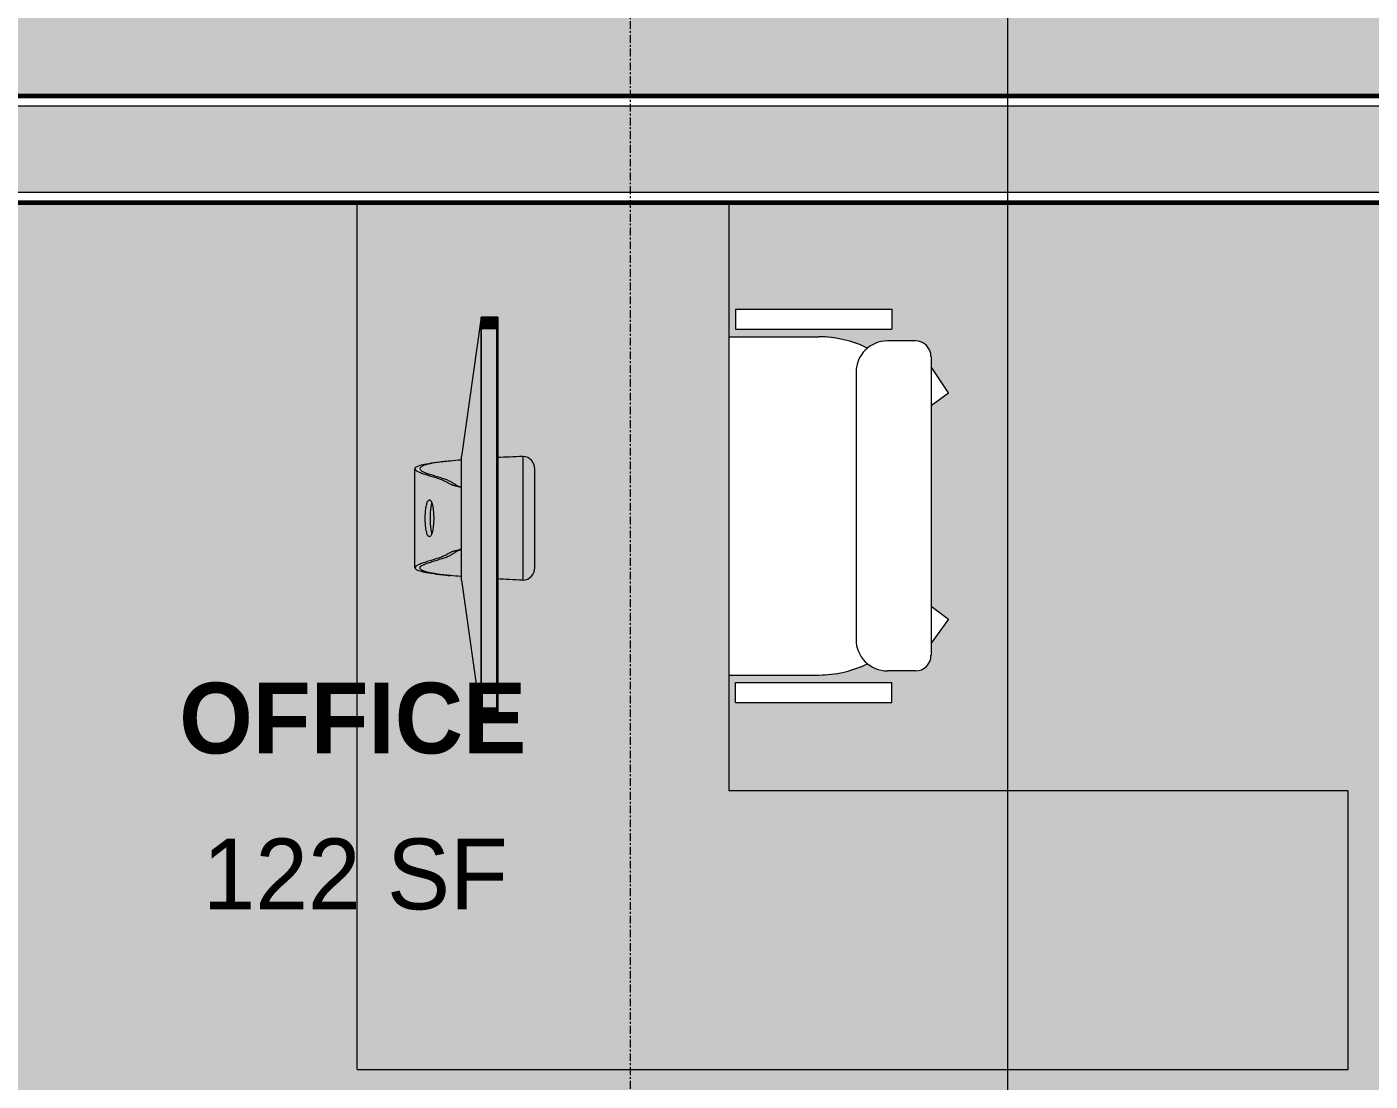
# Model space of a CAD drawing. Header units: inches. Extents: x -3304 to -1623, y 8184 to 9003.
# Drawn here: x -2140.1 to -2054.8, y 8682.1 to 8749.1 of the extents above; entities that cross this region are included whole.
import ezdxf

# ---------------------------------------------------------------- set-up
doc = ezdxf.new("R2010")
doc.units = ezdxf.units.IN
doc.header["$MEASUREMENT"] = 0
doc.linetypes.add('Grid Line 1_2_', pattern=[0.875, 0.5, -0.125, 0.125, -0.125])
for name, color, linetype, lineweight in [('A-ANNO-DIMS-1', 211, 'Continuous', 30), ('A-AREA-IDEN', 2, 'Continuous', 9), ('A-FLOR', 192, 'Continuous', 18), ('A-WALL', 113, 'Continuous', 18), ('A-WALL-PATT-1', 111, 'Continuous', 9), ('G-ANNO-SYMB', 111, 'Continuous', 9), ('I-FURN', 30, 'Continuous', 9), ('I-WALL-1', 2, 'Continuous', 60), ('S-GRID-1', 1, 'Grid Line 1_2_', 9)]:
    doc.layers.add(name, color=color, linetype=linetype, lineweight=lineweight)
doc.styles.add('Century Gothic_1', font='ufonts.com_century-gothic.ttf', dxfattribs={"height": 4.5})
doc.styles.add('Century Gothic_B', font='GOTHICB.TTF', dxfattribs={"height": 4.5})
doc.dimstyles.new('OD__1__Tol__', dxfattribs={"dimscale": 12, "dimtxt": 4.698757, "dimasz": 0.5, "dimexe": 0.375, "dimexo": 0.25, "dimgap": 0.0625, "dimtad": 1, "dimdec": 0, "dimzin": 3, "dimdsep": 46, "dimlunit": 4, "dimtxsty": 'Century Gothic_B', "dimblk1": 'OBLIQUE', "dimblk2": 'OBLIQUE', "dimsah": 1, "dimcen": 0.09, "dimdle": 0.375, "dimazin": 0, "dimtfac": 1, "dimtdec": 4, "dimtix": 1, "dimtmove": 0, "dimatfit": 3, "dimfxl": 1, "dimtvp": 1, "dimtfill": 1, "dimfrac": 2, "dimtolj": 1, "dimtzin": 0, "dimlwd": 30, "dimlwe": 30, "dimarcsym": 2})
pattern_1 = [(0, (6095.316, 6095.316), (15.36, 3.84), [0.634, -10.886, 0.634, -10.886, -61.44]), (0, (6095.316, 6095.316), (15.36, 3.84), [-23.04, 0.634, -22.406, 0.634, -10.886, -26.88]), (0, (6095.316, 6095.316), (15.36, 3.84), [-57.6, 0.634, -7.046, 0.634, -18.566]), (120, (6101.076, 6097.236), (-11.0055376, 11.3821502), [0.634, -10.886, 0.634, -10.886, -61.44]), (120, (6101.076, 6097.236), (-11.0055376, 11.3821502), [-23.04, 0.634, -22.406, 0.634, -10.886, -26.88]), (120, (6101.076, 6097.236), (-11.0055376, 11.3821502), [-57.6, 0.634, -7.046, 0.634, -18.566]), (240, (6102.996, 6104.916), (-4.3544624, -15.2221502), [0.634, -10.886, 0.634, -10.886, -61.44]), (240, (6102.996, 6104.916), (-4.3544624, -15.2221502), [-23.04, 0.634, -22.406, 0.634, -10.886, -26.88]), (240, (6102.996, 6104.916), (-4.3544624, -15.2221502), [-57.6, 0.634, -7.046, 0.634, -18.566])]

# ---------------------------------------------------------------- blocks, each defined once
blk = doc.blocks.new('L-shaped_office_desk_18130 - Desk office-2126147-FLOOR PLAN - 2ND FLOOR')
at = {"layer": 'I-FURN'}
h = blk.add_hatch(color=256, dxfattribs=at)
h.paths.add_polyline_path([(27.559, -11.811), (27.559, 51.181), (9.843, 51.181), (9.843, 11.811), (-27.559, 11.811), (-27.559, -11.811), (20.691, -11.811)], flags=0)
h.paths.add_polyline_path([(5.315, -3.681), (5.315, -3.937), (-3.543, -5.186), (-3.779, -5.186), (-3.885, -6.282), (-3.988, -7.015), (-4.102, -7.55), (-4.085, -7.55), (-4.139, -7.787), (-4.156, -7.774), (-4.165, -7.774), (-4.183, -7.76), (-4.203, -7.783), (-4.24, -7.783), (-4.278, -7.82), (-4.285, -7.865), (-4.381, -7.96), (-4.403, -7.978), (-4.419, -7.979), (-4.429, -7.995), (-4.44, -8.006), (-4.419, -8.046), (-4.418, -8.096), (-4.337, -8.153), (-6.642, -8.151), (-10.679, -8.117), (-10.606, -8.082), (-10.547, -7.837), (-10.567, -7.851), (-10.607, -7.887), (-10.635, -7.846), (-10.652, -7.903), (-10.631, -7.954), (-10.64, -7.982), (-10.67, -8.005), (-10.728, -7.779), (-10.734, -7.818), (-10.778, -7.763), (-10.854, -7.566), (-10.925, -7.29), (-10.99, -6.957), (-11.122, -5.885), (-11.186, -5.186), (-11.417, -5.186), (-20.276, -3.907), (-20.276, -2.874), (-11.336, -2.874), (-11.417, -1.272), (-11.368, -1.054), (-11.295, -0.9), (-11.169, -0.749), (-11.009, -0.633), (-10.826, -0.561), (-10.63, -0.536), (-4.331, -0.536), (-4.135, -0.561), (-3.952, -0.633), (-3.792, -0.749), (-3.666, -0.9), (-3.581, -1.078), (-3.543, -1.272), (-3.622, -2.874), (5.315, -2.874), (5.315, -3.66)], flags=0)
h.paths.add_polyline_path([(-4.281, -8.005), (-4.321, -8.005), (-4.287, -7.978), (-4.283, -7.996)], flags=0)
h.paths.add_polyline_path([(-4.214, -7.886), (-4.281, -8.072), (-4.306, -8.08), (-4.331, -8.057), (-4.263, -7.954), (-4.218, -7.89)], flags=0)
h.paths.add_polyline_path([(-4.331, -8.153), (-4.38, -8.121), (-4.354, -8.096), (-4.336, -8.14)], flags=0)
h.paths.add_polyline_path([(-4.281, -8.117), (-4.324, -8.14), (-4.297, -8.089)], flags=0)
h.paths.add_polyline_path([(-4.232, -8.08), (-4.268, -8.08), (-4.257, -8.048), (-4.234, -8.079)], flags=0)
h.paths.add_polyline_path([(-4.287, -7.905), (-4.302, -7.952), (-4.31, -7.919), (-4.293, -7.909)], flags=0)
h.paths.add_polyline_path([(-4.419, -7.904), (-4.454, -7.837), (-4.487, -7.846), (-4.422, -7.919), (-4.42, -7.909)], flags=0)
h.paths.add_polyline_path([(-10.4, -7.836), (-10.419, -7.838), (-10.401, -7.838)], flags=0)
h.paths.add_polyline_path([(-10.456, -7.836), (-10.474, -7.842), (-10.507, -7.93), (-10.535, -7.93), (-10.531, -7.984), (-10.507, -7.978), (-10.458, -7.906), (-10.456, -7.838)], flags=0)
h.paths.add_polyline_path([(-10.63, -8.06), (-10.674, -8.06), (-10.656, -8.027), (-10.642, -8.045)], flags=0)
h.paths.add_polyline_path([(-10.679, -7.954), (-10.706, -7.978), (-10.707, -7.903), (-10.69, -7.934)], flags=0)
h.paths.add_polyline_path([(-10.704, -7.981), (-10.736, -7.978), (-10.723, -7.954), (-10.707, -7.978)], flags=0)
h.paths.add_polyline_path([(-10.792, -7.885), (-10.83, -7.82), (-10.805, -7.846)], flags=0)
h.paths.add_polyline_path([(-10.827, -7.735), (-10.843, -7.733), (-10.827, -7.733)], flags=0)
for points in [[(-3.543, -1.272), (-3.593, -1.054), (-3.666, -0.9), (-3.792, -0.749), (-3.952, -0.633), (-4.135, -0.561), (-4.331, -0.536), (-10.63, -0.536), (-10.826, -0.561), (-11.009, -0.633), (-11.169, -0.749), (-11.295, -0.9), (-11.38, -1.078), (-11.417, -1.272), (-4.331, -1.272)], [(-19.488, -2.874), (-20.276, -2.874), (-20.276, -2.953), (-19.488, -2.953)], [(-19.488, -2.953), (-20.276, -2.953), (-20.276, -3.937), (-19.488, -3.937), (-19.488, -3.66)], [(4.528, -2.953), (4.528, -2.874), (-19.488, -2.874), (-19.488, -2.953), (4.493, -2.953)], [(4.528, -2.953), (-19.488, -2.953), (-19.488, -3.937), (4.528, -3.937), (4.528, -3.66)], [(5.315, -2.953), (5.315, -2.874), (4.528, -2.874), (4.528, -2.953), (5.288, -2.953)], [(5.315, -3.66), (5.315, -2.953), (4.528, -2.953), (4.528, -3.937), (5.315, -3.937), (5.315, -3.9)], [(-11.417, -5.186), (-19.488, -3.937), (-20.17, -3.952), (-11.706, -5.145)], [(4.528, -3.937), (-19.488, -3.937), (-11.417, -5.186), (-3.543, -5.186), (4.493, -3.942)], [(5.315, -3.937), (4.493, -3.942), (-2.45, -5.03), (5.288, -3.941)], [(-6.299, -7.228), (-6.402, -7.122), (-6.521, -7.074), (-6.576, -7.095), (-7.083, -7.171), (-7.363, -7.186), (-7.878, -7.171), (-8.228, -7.125), (-8.439, -7.074), (-8.607, -7.157), (-8.661, -7.228), (-8.559, -7.332), (-8.385, -7.401), (-7.878, -7.476), (-7.481, -7.492), (-7.017, -7.471), (-6.84, -7.451), (-6.473, -7.361), (-6.358, -7.305), (-6.321, -7.255)]]:
    blk.add_hatch(color=256, dxfattribs=at).paths.add_polyline_path(points, flags=0)
h = blk.add_hatch(color=256, dxfattribs=at)
h.paths.add_polyline_path([(-3.543, -1.272), (-11.417, -1.272), (-11.319, -2.874), (-3.624, -2.874), (-3.611, -2.607)], flags=0)
h.paths.add_polyline_path([(-5.026, -6.24), (-5.065, -6.055), (-5.004, -6.194), (-4.992, -6.288), (-5.02, -6.257), (-5.025, -6.242)], flags=0)
h.paths.add_polyline_path([(-4.823, -6.743), (-4.847, -6.705), (-4.824, -6.739)], flags=0)
h.paths.add_polyline_path([(-4.675, -7.214), (-4.69, -7.219), (-4.7, -7.224), (-4.62, -7.51), (-4.572, -7.699), (-4.528, -7.823), (-4.516, -7.809), (-4.492, -7.836), (-4.455, -7.82), (-4.504, -7.76), (-4.518, -7.759), (-4.543, -7.641), (-4.577, -7.537), (-4.662, -7.29), (-4.673, -7.224)], flags=0)
h.paths.add_polyline_path([(-3.779, -5.186), (-5.512, -5.186), (-5.333, -5.808), (-5.315, -5.86), (-5.281, -5.86), (-5.24, -5.844), (-5.218, -5.968), (-5.236, -5.973), (-5.211, -6.019), (-5.167, -6.082), (-5.124, -6.133), (-5.096, -6.151), (-5.065, -6.167), (-5, -6.335), (-5.02, -6.341), (-4.937, -6.602), (-4.847, -6.794), (-4.847, -6.904), (-4.799, -7.064), (-4.752, -7.235), (-4.755, -7.114), (-4.755, -7.049), (-4.807, -6.847), (-4.759, -6.951), (-4.57, -7.503), (-4.476, -7.699), (-4.405, -7.793), (-4.331, -7.838), (-4.231, -7.776), (-4.134, -7.613), (-4.035, -7.29), (-3.937, -6.723), (-3.789, -5.303)], flags=0)
h.paths.add_polyline_path([(-4.882, -6.68), (-4.951, -6.431), (-4.94, -6.449), (-4.885, -6.665)], flags=0)
h.paths.add_polyline_path([(-5.073, -6.151), (-5.107, -6.117), (-5.121, -6.062), (-5.088, -6.075), (-5.074, -6.145)], flags=0)
h.paths.add_polyline_path([(-5.103, -6.002), (-5.197, -5.843), (-5.217, -5.758), (-5.109, -5.973)], flags=0)
h.paths.add_polyline_path([(-5.314, -5.733), (-5.337, -5.733), (-5.315, -5.73)], flags=0)
h.paths.add_polyline_path([(-6.521, -7.074), (-6.576, -7.052), (-7.078, -6.975), (-7.481, -6.958), (-7.685, -6.958), (-8.179, -7.012), (-8.439, -7.074), (-8.333, -7.105), (-7.878, -7.171), (-7.686, -7.186), (-7.017, -7.165), (-6.731, -7.125), (-6.576, -7.095)], flags=0)
h.paths.add_polyline_path([(-10.055, -6.592), (-10.037, -6.583), (-10.056, -6.599)], flags=0)
h.paths.add_polyline_path([(-10.138, -6.743), (-10.023, -6.449), (-10.042, -6.539), (-10.138, -6.849), (-10.137, -6.742)], flags=0)
h.paths.add_polyline_path([(-9.934, -6.329), (-9.951, -6.329), (-9.961, -6.285), (-9.99, -6.288), (-9.843, -5.93), (-9.843, -6.015), (-9.849, -6.055), (-9.927, -6.309)], flags=0)
h.paths.add_polyline_path([(-9.449, -5.186), (-11.182, -5.186), (-11.076, -6.282), (-10.973, -7.015), (-10.875, -7.456), (-10.793, -7.67), (-10.728, -7.779), (-10.63, -7.838), (-10.524, -7.765), (-10.384, -7.487), (-10.192, -7.05), (-10.189, -7.064), (-10.202, -7.189), (-10.075, -6.825), (-10.026, -6.694), (-9.966, -6.461), (-9.975, -6.442), (-9.917, -6.344), (-9.891, -6.329), (-9.871, -6.271), (-9.808, -6.101), (-9.75, -6.022), (-9.744, -6.055), (-9.596, -5.716), (-9.521, -5.469), (-9.462, -5.238)], flags=0)
h.paths.add_polyline_path([(-9.647, -5.733), (-9.635, -5.75), (-9.648, -5.74)], flags=0)
h.paths.add_polyline_path([(-9.596, -5.628), (-9.637, -5.677), (-9.63, -5.642)], flags=0)
h.paths.add_polyline_path([(-9.646, -5.6), (-9.746, -5.885), (-9.719, -5.718), (-9.663, -5.628)], flags=0)
h.paths.add_polyline_path([(-9.744, -5.758), (-9.778, -5.883), (-9.843, -5.93), (-9.756, -5.779)], flags=0)
h.paths.add_polyline_path([(-10.373, -7.645), (-10.365, -7.672), (-10.373, -7.649)], flags=0)
h.paths.add_polyline_path([(-10.236, -7.371), (-10.256, -7.368), (-10.274, -7.381), (-10.344, -7.509), (-10.351, -7.586), (-10.384, -7.624), (-10.412, -7.624), (-10.437, -7.724), (-10.46, -7.724), (-10.454, -7.776), (-10.45, -7.792), (-10.428, -7.786), (-10.396, -7.825), (-10.333, -7.61), (-10.245, -7.397)], flags=0)
h.paths.add_polyline_path([(-10.261, -7.191), (-10.287, -7.23), (-10.268, -7.214)], flags=0)
h.paths.add_polyline_path([(-10.271, -7.281), (-10.311, -7.322), (-10.344, -7.414), (-10.33, -7.456), (-10.275, -7.29)], flags=0)
h = blk.add_hatch(color=256, dxfattribs=at)
h.paths.add_polyline_path([(-9.647, -5.733), (-9.632, -5.744), (-9.646, -5.731)], flags=0)
h.paths.add_polyline_path([(-9.695, -5.798), (-9.663, -5.628), (-9.744, -5.758), (-9.727, -5.798), (-9.738, -5.885), (-9.72, -5.885), (-9.698, -5.807)], flags=0)
h.paths.add_polyline_path([(-9.647, -5.733), (-9.691, -5.807), (-9.673, -5.798), (-9.65, -5.739)], flags=0)
h.paths.add_polyline_path([(-9.596, -5.628), (-9.63, -5.642), (-9.62, -5.677)], flags=0)
h.paths.add_polyline_path([(-9.744, -6.055), (-9.766, -6.037), (-9.808, -6.101), (-9.843, -6.234), (-9.75, -6.066)], flags=0)
h.paths.add_polyline_path([(-9.934, -6.329), (-9.967, -6.468), (-9.946, -6.468), (-9.929, -6.357), (-9.931, -6.344)], flags=0)
h.paths.add_polyline_path([(-9.888, -6.198), (-9.868, -6.194), (-9.887, -6.194)], flags=0)
h.paths.add_polyline_path([(-9.843, -5.93), (-9.99, -6.288), (-9.958, -6.282), (-9.943, -6.29), (-9.921, -6.29), (-9.843, -6.015), (-9.867, -6.022), (-9.843, -5.93)], flags=0)
h.paths.add_polyline_path([(-9.744, -5.758), (-9.843, -5.93), (-9.793, -5.902), (-9.762, -5.844), (-9.746, -5.779)], flags=0)
h.paths.add_polyline_path([(-10.055, -6.592), (-10.033, -6.423), (-10.047, -6.454), (-10.121, -6.758), (-10.138, -6.873), (-10.111, -6.825), (-10.057, -6.599)], flags=0)
h.paths.add_polyline_path([(-10.039, -6.733), (-10.061, -6.763), (-10.078, -6.858)], flags=0)
h.paths.add_polyline_path([(-10.236, -7.064), (-10.171, -6.923), (-10.193, -6.923), (-10.235, -7.061)], flags=0)
h.paths.add_polyline_path([(-10.138, -7.049), (-10.205, -7.122), (-10.231, -7.139), (-10.293, -7.29), (-10.281, -7.307), (-10.316, -7.456), (-10.263, -7.397), (-10.23, -7.351), (-10.17, -7.155)], flags=0)
h.paths.add_polyline_path([(-10.285, -7.52), (-10.315, -7.552), (-10.29, -7.535)], flags=0)
h.paths.add_polyline_path([(-10.728, -7.779), (-10.803, -7.696), (-10.762, -7.799), (-10.734, -7.818)], flags=0)
h.paths.add_polyline_path([(-10.679, -7.954), (-10.728, -7.909), (-10.699, -7.975)], flags=0)
h.paths.add_polyline_path([(-10.63, -7.838), (-10.72, -7.808), (-10.664, -8.005), (-10.631, -7.954), (-10.648, -7.909), (-10.66, -7.885), (-10.635, -7.846)], flags=0)
h.paths.add_polyline_path([(-10.531, -7.778), (-10.629, -7.839), (-10.607, -7.887), (-10.541, -7.798), (-10.532, -7.779)], flags=0)
h.paths.add_polyline_path([(-10.534, -7.926), (-10.576, -7.954), (-10.606, -8.082), (-10.679, -8.117), (-10.63, -8.153), (-10.509, -8.051), (-10.431, -7.906), (-10.433, -7.794), (-10.457, -7.861), (-10.471, -7.926), (-10.534, -7.985), (-10.541, -7.978), (-10.535, -7.93)], flags=0)
h.paths.add_polyline_path([(-10.327, -7.388), (-10.359, -7.425), (-10.492, -7.711), (-10.54, -7.836), (-10.528, -7.836), (-10.528, -7.861), (-10.537, -7.919), (-10.531, -7.926), (-10.503, -7.919), (-10.468, -7.761), (-10.458, -7.711), (-10.433, -7.707), (-10.403, -7.613), (-10.361, -7.613), (-10.344, -7.509), (-10.328, -7.397)], flags=0)
h.paths.add_polyline_path([(-10.336, -7.586), (-10.375, -7.672), (-10.356, -7.645), (-10.344, -7.608)], flags=0)
h.paths.add_polyline_path([(-10.63, -8.06), (-10.671, -8.027), (-10.674, -8.06), (-10.642, -8.06)], flags=0)
h.paths.add_polyline_path([(-10.704, -7.981), (-10.74, -7.954), (-10.735, -7.982)], flags=0)
h.paths.add_polyline_path([(-10.827, -7.735), (-10.83, -7.67), (-10.827, -7.733)], flags=0)
h.paths.add_polyline_path([(-10.778, -7.846), (-10.796, -7.771), (-10.798, -7.799), (-10.781, -7.838)], flags=0)
h = blk.add_hatch(color=256, dxfattribs=at)
h.paths.add_polyline_path([(-4.331, -8.153), (-4.429, -8.089), (-4.528, -7.919), (-4.724, -7.37), (-5.02, -6.454), (-5.258, -5.973), (-5.364, -5.716), (-5.413, -5.573), (-5.512, -5.186), (-9.449, -5.186), (-9.608, -5.75), (-9.703, -5.974), (-9.941, -6.454), (-10.138, -7.049), (-10.346, -7.699), (-10.433, -7.919), (-10.531, -8.089), (-10.63, -8.153), (-8.276, -8.151), (-4.667, -8.149)], flags=0)
h.paths.add_polyline_path([(-6.299, -7.228), (-6.391, -7.328), (-6.613, -7.408), (-7.078, -7.476), (-7.494, -7.492), (-7.71, -7.49), (-8.144, -7.447), (-8.436, -7.381), (-8.601, -7.307), (-8.661, -7.228), (-8.59, -7.135), (-8.278, -7.031), (-8.071, -6.991), (-7.435, -6.958), (-7.017, -6.98), (-6.728, -7.022), (-6.468, -7.095), (-6.37, -7.135)], flags=0)
h = blk.add_hatch(color=256, dxfattribs=at)
h.paths.add_polyline_path([(-4.085, -7.55), (-4.139, -7.621), (-4.232, -7.779), (-4.195, -7.774), (-4.168, -7.743), (-4.165, -7.774), (-4.183, -7.846), (-4.172, -7.865), (-4.099, -7.645), (-4.094, -7.613)], flags=0)
h.paths.add_polyline_path([(-4.183, -7.96), (-4.229, -8.048), (-4.211, -8.027), (-4.191, -7.978)], flags=0)
h.paths.add_polyline_path([(-4.298, -8.088), (-4.272, -8.089), (-4.281, -8.117), (-4.297, -8.089)], flags=0)
h.paths.add_polyline_path([(-4.331, -8.153), (-4.354, -8.096), (-4.38, -8.121), (-4.351, -8.14)], flags=0)
h.paths.add_polyline_path([(-4.214, -7.886), (-4.272, -7.978), (-4.303, -8.027), (-4.331, -8.058), (-4.299, -8.089), (-4.298, -8.129), (-4.234, -8.079), (-4.247, -8.027), (-4.223, -7.919), (-4.215, -7.89)], flags=0)
h.paths.add_polyline_path([(-4.7, -7.4), (-4.715, -7.4), (-4.69, -7.449)], flags=0)
h.paths.add_polyline_path([(-4.588, -7.597), (-4.583, -7.558), (-4.593, -7.578)], flags=0)
h.paths.add_polyline_path([(-4.675, -7.214), (-4.759, -7.022), (-4.667, -7.503), (-4.651, -7.51), (-4.576, -7.795), (-4.454, -8.047), (-4.429, -8.088), (-4.429, -8.027), (-4.572, -7.699), (-4.617, -7.578), (-4.686, -7.224)], flags=0)
h.paths.add_polyline_path([(-4.426, -7.948), (-4.5, -7.861), (-4.454, -7.978), (-4.42, -7.978), (-4.425, -7.954)], flags=0)
h.paths.add_polyline_path([(-4.269, -7.854), (-4.281, -7.808), (-4.331, -7.838), (-4.437, -7.765), (-4.529, -7.613), (-4.543, -7.641), (-4.504, -7.776), (-4.485, -7.762), (-4.422, -7.919), (-4.413, -7.965), (-4.382, -7.978), (-4.355, -7.901), (-4.285, -7.865)], flags=0)
h.paths.add_polyline_path([(-4.281, -8.005), (-4.303, -7.978), (-4.298, -8.009)], flags=0)
h.paths.add_polyline_path([(-4.287, -7.905), (-4.326, -7.934), (-4.289, -7.934), (-4.287, -7.909)], flags=0)
h.paths.add_polyline_path([(-5.073, -6.151), (-5.087, -6.169), (-5.087, -6.145)], flags=0)
h.paths.add_polyline_path([(-4.97, -6.594), (-4.975, -6.512), (-5.008, -6.329), (-5.005, -6.317), (-5.088, -6.075), (-5.121, -6.062), (-5.099, -6.237), (-5.115, -6.242), (-4.976, -6.578)], flags=0)
h.paths.add_polyline_path([(-4.823, -7.049), (-4.823, -6.942), (-4.828, -6.891), (-4.878, -6.743), (-4.937, -6.602), (-4.938, -6.646), (-4.938, -6.687), (-4.83, -7.026)], flags=0)
h.paths.add_polyline_path([(-4.724, -7.37), (-4.817, -7.02), (-4.823, -7.049), (-4.729, -7.354)], flags=0)
h.paths.add_polyline_path([(-4.882, -6.68), (-4.951, -6.431), (-4.964, -6.454), (-4.887, -6.665)], flags=0)
h.paths.add_polyline_path([(-4.97, -6.288), (-5.033, -6.167), (-5, -6.308), (-4.995, -6.271), (-4.98, -6.282)], flags=0)
h.paths.add_polyline_path([(-5.103, -6.002), (-5.153, -5.87), (-5.21, -5.812), (-5.125, -5.973)], flags=0)
h.paths.add_polyline_path([(-5.217, -6.055), (-5.218, -5.968), (-5.218, -5.923), (-5.257, -5.844), (-5.312, -5.866), (-5.235, -6.019)], flags=0)
h.paths.add_polyline_path([(-5.118, -6.234), (-5.183, -6.045), (-5.211, -6.019), (-5.211, -6.065), (-5.14, -6.194)], flags=0)
h.paths.add_polyline_path([(-5.314, -5.733), (-5.341, -5.716), (-5.315, -5.735)], flags=0)
h.paths.add_polyline_path([(-5.314, -5.733), (-5.314, -5.682), (-5.352, -5.628), (-5.315, -5.729)], flags=0)
h.paths.add_polyline_path([(-5.266, -5.844), (-5.298, -5.752), (-5.304, -5.755), (-5.281, -5.808)], flags=0)
for p, q in [((27.559, 51.181), (9.843, 51.181)), ((9.843, 51.181), (9.843, 11.811)), ((27.559, -11.811), (27.559, 51.181)), ((-27.559, 11.811), (9.843, 11.811)), ((-4.331, -0.536), (-10.63, -0.536)), ((-20.276, -2.874), (-20.276, -2.953)), ((-20.276, -2.874), (-19.488, -2.874)), ((-20.276, -2.953), (-20.276, -3.937)), ((-20.276, -2.953), (-19.488, -2.953)), ((-19.488, -2.953), (-20.276, -2.953)), ((-19.488, -2.874), (4.528, -2.874)), ((-19.488, -2.953), (4.528, -2.953)), ((4.528, -2.953), (-19.488, -2.953)), ((4.528, -2.874), (5.315, -2.874)), ((4.528, -2.953), (5.315, -2.953)), ((5.315, -2.953), (4.528, -2.953)), ((5.315, -2.953), (5.315, -2.874)), ((5.315, -3.937), (5.315, -2.953)), ((-20.276, -3.937), (-11.417, -5.186)), ((-19.488, -3.937), (-20.276, -3.937)), ((-19.488, -3.937), (4.528, -3.937)), ((4.528, -3.937), (-19.488, -3.937)), ((-3.543, -5.186), (5.315, -3.937)), ((5.315, -3.937), (4.528, -3.937)), ((-3.543, -5.186), (-11.417, -5.186)), ((-4.33, -8.153), (-10.631, -8.153)), ((27.559, -11.811), (-27.559, -11.811))]:
    blk.add_line(p, q, dxfattribs=at)
at = {"layer": 'I-FURN', "flags": 128}
blk.add_lwpolyline([(-3.543, -1.272), (-6.168, -1.272), (-8.793, -1.272), (-11.417, -1.272)], dxfattribs=at)
at = {"layer": 'I-FURN'}
for centre, start, end in [((-10.63, -1.325), 90, 176.1401), ((-4.331, -1.325), 3.8599, 90)]:
    blk.add_arc(centre, 0.789, start, end, dxfattribs=at)
for points in [[(-11.417, -1.272), (-11.39, -1.871), (-11.363, -2.415), (-11.336, -2.908)], [(-3.543, -1.272), (-3.57, -1.871), (-3.597, -2.415), (-3.624, -2.908)], [(-10.335, -7.67), (-10.302, -7.577), (-10.269, -7.476), (-10.236, -7.37)], [(-6.299, -7.228), (-6.299, -7.259), (-6.348, -7.322), (-6.557, -7.405), (-6.877, -7.465), (-7.271, -7.497), (-7.69, -7.497), (-8.083, -7.465), (-8.404, -7.404), (-8.613, -7.322), (-8.661, -7.259), (-8.661, -7.228)], [(-4.724, -7.37), (-4.692, -7.476), (-4.659, -7.577), (-4.626, -7.67)], [(-10.63, -8.153), (-10.597, -8.152), (-10.564, -8.13), (-10.531, -8.089)], [(-4.429, -8.089), (-4.396, -8.13), (-4.364, -8.152), (-4.331, -8.153)]]:
    blk.add_open_spline(points, degree=3, dxfattribs=at)
for points, knots in [([(-11.182, -5.227), (-11.162, -5.467), (-11.109, -6.044), (-11.024, -6.767), (-10.942, -7.239), (-10.876, -7.487), (-10.843, -7.575), (-10.827, -7.613)], [0.1195322, 0.1195322, 0.1195322, 0.1195322, 0.15, 0.2, 0.25, 0.275, 0.3, 0.3, 0.3, 0.3]), ([(-11.124, -5.888), (-11.123, -5.895), (-11.09, -6.237), (-11.024, -6.816), (-10.925, -7.444), (-10.827, -7.87), (-10.729, -8.109), (-10.663, -8.153), (-10.631, -8.153)], [0.149032, 0.149032, 0.149032, 0.149032, 0.15, 0.2, 0.25, 0.3, 0.35, 0.3996609, 0.3996609, 0.3996609, 0.3996609]), ([(-10.236, -7.37), (-10.203, -7.265), (-10.138, -7.047), (-10.039, -6.728), (-9.957, -6.49), (-9.892, -6.334), (-9.826, -6.199), (-9.76, -6.085), (-9.695, -5.965), (-9.646, -5.864), (-9.605, -5.758), (-9.572, -5.657), (-9.539, -5.547), (-9.498, -5.392), (-9.465, -5.258), (-9.449, -5.186)], [0.6, 0.6, 0.6, 0.6, 0.65, 0.7, 0.75, 0.775, 0.8, 0.85, 0.875, 0.9, 0.925, 0.9375, 0.95, 0.975, 1, 1, 1, 1]), ([(-10.138, -6.743), (-10.105, -6.635), (-10.039, -6.422), (-9.957, -6.185), (-9.892, -6.028), (-9.843, -5.928), (-9.793, -5.839), (-9.744, -5.757), (-9.695, -5.678), (-9.646, -5.6), (-9.605, -5.537), (-9.572, -5.484), (-9.539, -5.428), (-9.498, -5.342), (-9.465, -5.243), (-9.449, -5.186)], [0.65, 0.65, 0.65, 0.65, 0.7, 0.75, 0.775, 0.8, 0.825, 0.85, 0.875, 0.9, 0.925, 0.9375, 0.95, 0.975, 1, 1, 1, 1]), ([(-5.512, -5.186), (-5.495, -5.258), (-5.463, -5.392), (-5.422, -5.547), (-5.389, -5.657), (-5.356, -5.758), (-5.315, -5.864), (-5.266, -5.965), (-5.2, -6.085), (-5.135, -6.199), (-5.069, -6.334), (-5.003, -6.49), (-4.921, -6.728), (-4.823, -7.047), (-4.757, -7.265), (-4.724, -7.37)], [0, 0, 0, 0, 0.025, 0.05, 0.0625, 0.075, 0.1, 0.125, 0.15, 0.2, 0.225, 0.25, 0.3, 0.35, 0.4, 0.4, 0.4, 0.4]), ([(-4.331, -7.838), (-4.364, -7.838), (-4.429, -7.796), (-4.528, -7.625), (-4.626, -7.372), (-4.724, -7.068), (-4.823, -6.741), (-4.921, -6.422), (-5.003, -6.185), (-5.069, -6.028), (-5.118, -5.928), (-5.167, -5.839), (-5.217, -5.757), (-5.266, -5.678), (-5.315, -5.6), (-5.356, -5.537), (-5.389, -5.484), (-5.422, -5.428), (-5.463, -5.342), (-5.495, -5.243), (-5.512, -5.186)], [0.4000171, 0.4000171, 0.4000171, 0.4000171, 0.45, 0.5, 0.55, 0.6, 0.65, 0.7, 0.75, 0.775, 0.8, 0.825, 0.85, 0.875, 0.9, 0.925, 0.9375, 0.95, 0.975, 1, 1, 1, 1]), ([(-3.779, -5.227), (-3.799, -5.467), (-3.851, -6.044), (-3.937, -6.767), (-4.019, -7.239), (-4.085, -7.487), (-4.126, -7.597), (-4.158, -7.666), (-4.191, -7.725), (-4.232, -7.783), (-4.281, -7.828), (-4.314, -7.838), (-4.331, -7.838)], [0.1195322, 0.1195322, 0.1195322, 0.1195322, 0.15, 0.2, 0.25, 0.275, 0.3, 0.3125, 0.325, 0.35, 0.375, 0.4, 0.4, 0.4, 0.4]), ([(-4.33, -8.153), (-4.297, -8.153), (-4.232, -8.109), (-4.134, -7.87), (-4.035, -7.445), (-3.937, -6.813), (-3.871, -6.245), (-3.837, -5.895), (-3.837, -5.888)], [0.6003391, 0.6003391, 0.6003391, 0.6003391, 0.65, 0.7, 0.75, 0.8, 0.85, 0.850968, 0.850968, 0.850968, 0.850968]), ([(-10.63, -7.838), (-10.597, -7.838), (-10.531, -7.796), (-10.433, -7.625), (-10.335, -7.372), (-10.236, -7.068), (-10.171, -6.85), (-10.138, -6.743)], [0.4000171, 0.4000171, 0.4000171, 0.4000171, 0.45, 0.5, 0.55, 0.6, 0.65, 0.65, 0.65, 0.65]), ([(-10.827, -7.613), (-10.819, -7.632), (-10.802, -7.666), (-10.769, -7.725), (-10.728, -7.783), (-10.679, -7.828), (-10.646, -7.838), (-10.63, -7.838)], [0.3, 0.3, 0.3, 0.3, 0.3125, 0.325, 0.35, 0.375, 0.4, 0.4, 0.4, 0.4]), ([(-10.531, -8.089), (-10.499, -8.049), (-10.449, -7.961), (-10.384, -7.806), (-10.351, -7.717), (-10.335, -7.67)], [0.45000279, 0.45000279, 0.45000279, 0.45000279, 0.5, 0.525, 0.54999997, 0.54999997, 0.54999997, 0.54999997]), ([(-8.661, -7.228), (-8.661, -7.18), (-8.551, -7.085), (-8.149, -6.992), (-7.69, -6.953), (-7.271, -6.953), (-6.877, -6.986), (-6.557, -7.049), (-6.348, -7.133), (-6.299, -7.196), (-6.299, -7.228)], [-1, -1, -1, -1, -0.833333, -0.666667, -0.555556, -0.444444, -0.333333, -0.222222, -0.111111, 0, 0, 0, 0]), ([(-8.451, -7.076), (-8.431, -7.082), (-8.325, -7.114), (-8.083, -7.16), (-7.689, -7.192), (-7.272, -7.192), (-6.875, -7.16), (-6.642, -7.113), (-6.527, -7.083), (-6.504, -7.076)], [-0.8070397, -0.8070397, -0.8070397, -0.8070397, -0.7777778, -0.6666667, -0.5555556, -0.4444444, -0.3333333, -0.2222222, -0.1928601, -0.1928601, -0.1928601, -0.1928601]), ([(-4.626, -7.67), (-4.61, -7.717), (-4.577, -7.806), (-4.511, -7.961), (-4.462, -8.049), (-4.429, -8.089)], [0.45000003, 0.45000003, 0.45000003, 0.45000003, 0.475, 0.5, 0.54999721, 0.54999721, 0.54999721, 0.54999721])]:
    blk.add_open_spline(points, degree=3, knots=knots, dxfattribs=at)
blk = doc.blocks.new('Chair-Executive - Chair-Executive-2126148-FLOOR PLAN - 2ND FLOOR')
at = {"layer": 'I-FURN'}
for p, q in [((-1.64, 10.853), (-3.301, 9.737)), ((-0.829, 9.737), (-1.64, 10.853)), ((11.931, 9.737), (12.742, 10.853)), ((12.742, 10.853), (14.278, 9.737)), ((-3.947, 9.737), (15.048, 9.737)), ((-4.94, 8.743), (-4.94, 6.967)), ((16.042, 8.743), (16.042, 6.967)), ((-6.949, 7.254), (-5.693, 7.254)), ((-6.949, -2.691), (-6.949, 7.254)), ((-5.693, -2.691), (-5.693, 7.254)), ((16.778, -2.691), (16.778, 7.254)), ((18.051, 7.254), (16.778, 7.254)), ((18.051, -2.691), (18.051, 7.254)), ((-2.945, 4.972), (14.047, 4.972)), ((-5.199, -3.108), (-5.199, 2.608)), ((16.301, -3.108), (16.301, 2.608)), ((-6.949, -2.691), (-5.693, -2.691)), ((18.051, -2.691), (16.778, -2.691))]:
    blk.add_line(p, q, dxfattribs=at)
for centre, radius, start, end in [((-3.947, 8.743), 0.993, 90, 180), ((15.048, 8.743), 0.993, 360, 90), ((-2.945, 6.967), 1.995, 180, 270), ((14.047, 6.967), 1.995, 270, 360), ((1.801, 2.608), 7, 153.83416, 180), ((9.301, 2.608), 7, 360, 26.1684)]:
    blk.add_arc(centre, radius, start, end, dxfattribs=at)
blk = doc.blocks.new('_Oblique')
at = {"color": 0, "linetype": 'ByBlock', "lineweight": -2}
blk.add_line((-0.5, -0.5), (0.5, 0.5), dxfattribs=at)
blk = doc.blocks.new('DIMBLOCK26-FLOOR PLAN - 2ND FLOOR')
at = {"layer": 'A-ANNO-DIMS-1', "color": 0, "lineweight": 30, "transparency": 16777216}
for p, q in [((-2189.962, 8744.319), (-2189.962, 8839.33)), ((-2023.837, 8836.073), (-2023.837, 8830.33)), ((-2194.462, 8834.83), (-2019.337, 8834.83))]:
    blk.add_line(p, q, dxfattribs=at)
at = {"layer": 'Defpoints', "color": 0, "transparency": 16777216}
for p in [(-2023.837, 8839.073), (-2023.837, 8834.83), (-2189.962, 8741.319)]:
    blk.add_point(p, dxfattribs=at)
at = {"layer": 'A-ANNO-DIMS-1', "color": 0, "lineweight": 30, "transparency": 16777216, "xscale": 5.999999999999999, "yscale": 5.999999999999999, "zscale": 5.999999999999999, "rotation": 180}
blk.add_blockref('_Oblique', (-2189.962, 8834.83), dxfattribs=at)
at = {"layer": 'A-ANNO-DIMS-1', "color": 0, "lineweight": 30, "transparency": 16777216, "xscale": 5.999999999999999, "yscale": 5.999999999999999, "zscale": 5.999999999999999}
blk.add_blockref('_Oblique', (-2023.837, 8834.83), dxfattribs=at)
at = {"layer": 'A-ANNO-DIMS-1', "color": 0, "transparency": 16777216, "insert": (-2106.899, 8837.943), "char_height": 4.5, "attachment_point": 5, "style": 'Century Gothic_B', "bg_fill": 3, "box_fill_scale": 1.25, "bg_fill_color": 256, "bg_fill_true_color": 13158600, "bg_fill_transparency": 0}
blk.add_mtext('\\A1;13\'-10"', dxfattribs=at)

msp = doc.modelspace()

# ---------------------------------------------------------------- hatches: boundary and pattern name
at = {"layer": 'A-FLOR'}
h = msp.add_hatch(color=256, dxfattribs=at)
h.paths.add_polyline_path([(-2186.58668, 8700.81938), (-2152.58668, 8700.81938), (-2152.58668, 8698.81938), (-2186.58668, 8698.81938)], flags=0)
h.paths.add_polyline_path([(-2474.2219, 8622.63188), (-2426.93423, 8622.63188), (-2426.93423, 8624.00688), (-2423.93423, 8624.00688), (-2423.93423, 8622.63188), (-2391.18423, 8622.63188), (-2391.18423, 8624.00688), (-2388.18423, 8624.00688), (-2388.18423, 8622.63188), (-2338.33668, 8622.63422), (-2338.33668, 8629.38188), (-2334.33668, 8629.38188), (-2334.33668, 8630.00688), (-2329.21168, 8630.00688), (-2329.21168, 8629.38188), (-2094.93043, 8629.38188), (-2094.93043, 8630.00688), (-2052.61793, 8630.00688), (-2052.61793, 8629.38188), (-2024.58668, 8629.38188), (-2024.58668, 8648.49063), (-2025.21168, 8648.49063), (-2025.21168, 8690.80313), (-2024.58668, 8690.80313), (-2024.58668, 8737.94438), (-2095.51416, 8737.94438), (-2095.51416, 8729.40304), (-2089.7984, 8729.40304), (-2088.21387, 8729.22135), (-2086.7116, 8728.68569), (-2086.32674, 8728.9359), (-2085.89488, 8729.09153), (-2085.43888, 8729.14433), (-2083.66296, 8729.14433), (-2083.40584, 8729.11048), (-2083.16624, 8729.01124), (-2082.96049, 8728.85336), (-2082.80262, 8728.64762), (-2082.70337, 8728.40802), (-2082.66952, 8728.1509), (-2082.66952, 8727.50504), (-2081.55325, 8725.84393), (-2082.66952, 8725.0329), (-2082.66952, 8712.27318), (-2081.55325, 8711.46216), (-2082.66952, 8709.92573), (-2082.66952, 8709.15566), (-2082.70337, 8708.89854), (-2082.83209, 8708.62053), (-2082.96049, 8708.45319), (-2083.16624, 8708.29532), (-2083.40584, 8708.19607), (-2083.66296, 8708.16222), (-2085.43907, 8708.16222), (-2085.89488, 8708.21499), (-2086.32657, 8708.3705), (-2086.71132, 8708.62053), (-2088.21372, 8708.08477), (-2089.7984, 8707.90304), (-2095.51416, 8707.90304), (-2095.51416, 8700.54281), (-2056.14408, 8700.54281), (-2056.14408, 8682.82627), (-2119.1362, 8682.82627), (-2119.1362, 8737.94438), (-2186.58668, 8737.94438), (-2186.58668, 8700.81938), (-2193.33668, 8700.81938), (-2193.33668, 8704.38188), (-2213.71168, 8704.38188), (-2213.71168, 8711.13188), (-2193.33668, 8711.13188), (-2193.33668, 8744.69438), (-2025.21168, 8744.69438), (-2025.21168, 8784.97563), (-2024.58668, 8784.97563), (-2024.58668, 8785.16313), (-2025.21168, 8785.16313), (-2025.21168, 8827.47563), (-2024.58668, 8827.47563), (-2024.58668, 8869.81938), (-2223.08668, 8869.81938), (-2223.08668, 8830.44438), (-2225.08668, 8830.44438), (-2225.08668, 8807.44438), (-2223.08668, 8807.44438), (-2223.08668, 8792.06938), (-2253.33668, 8792.06938), (-2253.33668, 8790.30117), (-2252.94298, 8790.30117), (-2252.94298, 8788.92322), (-2256.74023, 8788.92322), (-2256.74023, 8789.31692), (-2258.11818, 8789.31692), (-2258.11818, 8788.92322), (-2260.08668, 8788.92322), (-2260.08668, 8768.64763), (-2258.07881, 8768.65457), (-2258.07881, 8769.23818), (-2257.92133, 8769.23818), (-2257.92133, 8769.63188), (-2256.93708, 8769.63188), (-2256.93708, 8769.23818), (-2256.7796, 8769.23818), (-2256.77384, 8768.64763), (-2254.40978, 8768.64763), (-2254.39347, 8768.687), (-2254.31839, 8768.78485), (-2254.22054, 8768.85993), (-2254.1066, 8768.90712), (-2253.98432, 8768.92322), (-2253.86204, 8768.90712), (-2253.7481, 8768.85993), (-2253.65026, 8768.78485), (-2253.57518, 8768.687), (-2253.52798, 8768.57306), (-2253.52221, 8768.37236), (-2253.52798, 8768.3285), (-2253.57518, 8768.21456), (-2253.65026, 8768.11671), (-2253.7481, 8768.04163), (-2253.86204, 8767.99444), (-2253.98432, 8767.97834), (-2254.1066, 8767.99444), (-2254.22054, 8768.04163), (-2254.31839, 8768.11671), (-2254.40978, 8768.25393), (-2256.7796, 8768.24698), (-2256.7796, 8767.66338), (-2256.93708, 8767.66338), (-2256.93708, 8728.2933), (-2257.92133, 8728.2933), (-2257.92133, 8767.66338), (-2258.07881, 8767.66338), (-2258.08457, 8768.25393), (-2260.08668, 8768.24698), (-2260.08668, 8750.34054), (-2258.11818, 8750.34054), (-2258.11818, 8710.57676), (-2256.74023, 8710.57676), (-2256.74023, 8750.34054), (-2252.94298, 8750.34054), (-2252.94298, 8748.96259), (-2253.33668, 8748.96259), (-2253.33668, 8711.13188), (-2249.71168, 8711.13188), (-2249.71168, 8704.38188), (-2253.33668, 8704.38188), (-2253.33668, 8673.38188), (-2261.71168, 8673.38188), (-2261.71168, 8680.13188), (-2297.71168, 8680.13188), (-2297.71168, 8673.38188), (-2589.57885, 8673.38188), (-2589.57885, 8667.75688), (-2596.32885, 8667.75688), (-2596.32885, 8680.13188), (-2547.08668, 8680.13188), (-2547.08668, 8709.50688), (-2540.33668, 8709.50688), (-2540.33668, 8745.50688), (-2547.08668, 8745.50688), (-2547.08668, 8869.81938), (-2570.68043, 8869.81938), (-2570.68043, 8869.19438), (-2589.08668, 8869.19438), (-2589.08668, 8793.56938), (-2667.08668, 8793.56938), (-2667.08668, 8869.19438), (-2685.74293, 8869.19438), (-2685.74293, 8869.81938), (-2709.08668, 8869.81938), (-2709.08668, 8827.54483), (-2708.46168, 8827.54483), (-2708.46168, 8785.23233), (-2709.08668, 8785.23233), (-2709.08668, 8785.04483), (-2708.46168, 8785.04483), (-2708.46168, 8742.73233), (-2709.08668, 8742.73233), (-2709.08668, 8669.16983), (-2708.46168, 8669.16983), (-2708.46168, 8630.00688), (-2668.43043, 8630.00688), (-2668.43043, 8629.38188), (-2624.46168, 8629.38188), (-2624.46168, 8630.00688), (-2619.33668, 8630.00688), (-2619.33668, 8629.38188), (-2596.32885, 8629.38188), (-2596.32885, 8631.75688), (-2589.57885, 8631.75688), (-2589.57885, 8629.38188), (-2579.11483, 8629.38188), (-2579.11483, 8628.31938), (-2435.89918, 8628.31938), (-2435.89918, 8630.00688), (-2430.77418, 8630.00688), (-2430.77418, 8628.31938), (-2383.68423, 8628.31938), (-2383.68423, 8625.31938), (-2430.77418, 8625.31938), (-2430.77418, 8623.13188), (-2435.89918, 8623.13188), (-2435.89918, 8625.31938), (-2579.11483, 8625.31938), (-2579.11483, 8622.63188), (-2492.38374, 8622.63188)], flags=0)
h.paths.add_polyline_path([(-2192.71168, 8630.00008), (-2193.33668, 8630.00008), (-2193.33668, 8632.81938), (-2186.58668, 8632.81938), (-2186.58668, 8630.00008), (-2187.21168, 8630.00008)], flags=0)
h.paths.add_polyline_path([(-2152.58668, 8632.81938), (-2186.58668, 8632.81938), (-2186.58668, 8634.81938), (-2152.58668, 8634.81938), (-2152.58668, 8634.15692)], flags=0)
h.paths.add_polyline_path([(-2083.74249, 8655.48999), (-2097.50614, 8655.49918), (-2099.1239, 8655.5697), (-2099.75056, 8655.62724), (-2099.99589, 8655.69841), (-2100.1948, 8655.82977), (-2100.34681, 8655.99958), (-2100.45363, 8656.19369), (-2100.51698, 8656.40226), (-2100.53796, 8656.61753), (-2100.53796, 8658.01342), (-2102.50647, 8658.01342), (-2102.50647, 8679.92781), (-2100.53796, 8679.92781), (-2100.52291, 8677.54557), (-2100.41662, 8678.35433), (-2100.40381, 8678.42436), (-2100.13755, 8679.09964), (-2100.0105, 8679.3739), (-2099.64324, 8679.8755), (-2099.32859, 8680.2356), (-2098.73636, 8680.69589), (-2098.56946, 8680.81494), (-2097.88414, 8681.11177), (-2097.61993, 8681.20825), (-2097.29201, 8681.26821), (-2096.52141, 8681.3424), (-2080.85292, 8681.3424), (-2079.90398, 8681.22105), (-2079.83395, 8681.20825), (-2079.15867, 8680.94198), (-2078.88442, 8680.81494), (-2078.37119, 8680.4381), (-2078.06831, 8680.1884), (-2077.56242, 8679.54079), (-2077.44338, 8679.3739), (-2077.14654, 8678.68858), (-2077.05007, 8678.42436), (-2076.97955, 8677.99813), (-2076.91592, 8677.40539), (-2076.91592, 8679.92781), (-2074.94741, 8679.92781), (-2074.94741, 8658.01342), (-2076.91592, 8658.01342), (-2076.9369, 8656.40226), (-2077.00025, 8656.19369), (-2077.10707, 8655.99958), (-2077.25908, 8655.82977), (-2077.45799, 8655.69841), (-2077.70332, 8655.62724), (-2078.32998, 8655.5697), (-2079.94774, 8655.49918), (-2080.85292, 8655.48999)], flags=0)
h.paths.add_polyline_path([(-2100.53796, 8660.8131), (-2100.49984, 8661.07723), (-2100.38617, 8661.31889), (-2100.38098, 8661.35595), (-2100.53796, 8661.38151), (-2100.53796, 8660.9459)], flags=0)
h.paths.add_polyline_path([(-2076.91592, 8660.8131), (-2076.93566, 8661.38151), (-2077.0729, 8661.32795), (-2076.95404, 8661.07723), (-2076.92538, 8660.9459)], flags=0)
h.paths.add_polyline_path([(-2498.91584, 8680.13188), (-2485.08668, 8680.13188), (-2485.08668, 8698.13188), (-2504.71168, 8698.13188), (-2504.71168, 8704.88188), (-2534.71168, 8704.88188), (-2534.71168, 8698.13188), (-2540.33668, 8698.13188), (-2540.33668, 8680.13188), (-2504.71168, 8680.13188)], flags=0)
h.paths.add_polyline_path([(-2486.91584, 8682.94438), (-2498.91584, 8682.94438), (-2498.91584, 8694.94438), (-2486.91584, 8694.94438), (-2486.91584, 8683.55663)], flags=0)
h.paths.add_polyline_path([(-2095.09716, 8706.15304), (-2095.09716, 8707.42563), (-2085.15195, 8707.42563), (-2085.15195, 8706.15304), (-2092.82341, 8706.15304)], flags=0)
h.paths.add_polyline_path([(-2088.05221, 8729.89719), (-2095.09716, 8729.89719), (-2095.09716, 8731.15304), (-2085.15195, 8731.15304), (-2085.15195, 8729.89719), (-2086.7116, 8729.89719)], flags=0)
h.paths.add_polyline_path([(-2023.83668, 8743.44438), (-2022.83668, 8743.44438), (-2022.83668, 8744.06938), (-2023.83668, 8744.06938)], flags=0)
h.paths.add_polyline_path([(-2147.59717, 8787.56938), (-2147.59717, 8867.56938), (-2069.59717, 8867.56938), (-2069.59717, 8787.56938), (-2129.14707, 8787.56938)], flags=0)
h.paths.add_polyline_path([(-2229.83668, 8798.81938), (-2229.83668, 8807.44438), (-2227.08668, 8807.44438), (-2227.08668, 8822.43103), (-2227.99302, 8822.43103), (-2227.46168, 8825.44438), (-2227.08668, 8823.31765), (-2227.08668, 8832.44438), (-2225.08668, 8832.44438), (-2225.08668, 8855.44438), (-2229.83668, 8855.44438), (-2229.83668, 8869.81938), (-2253.33668, 8869.81938), (-2253.33668, 8798.81938)], flags=0)
at = {"layer": 'A-WALL-PATT-1'}
h = msp.add_hatch(dxfattribs=at)
h.set_pattern_fill('FP_4', color=256, style=0, pattern_type=2)
h.set_pattern_definition(pattern_1)
h.paths.add_polyline_path([(-2193.33668, 8744.06938), (-2025.21168, 8744.06938), (-2025.21168, 8744.69438), (-2193.33668, 8744.69438), (-2193.33668, 8744.19438)], flags=0)
h = msp.add_hatch(dxfattribs=at)
h.set_pattern_fill('FP_8', color=256, style=0, pattern_type=2)
h.set_pattern_definition([(161.57, (6095.556, 6095.556), (-1.920451243, 0.000150352), [0, -13.661, 1.517, 0]), (18.43, (6095.076, 6095.556), (-1.920451243, -0.000150352), [0, -13.661, 1.517, 0]), (108.43, (6095.556, 6095.556), (0.959969074, -4.80073665), [4.553, -10.625]), (71.57, (6095.076, 6095.556), (0.959969074, 4.80073665), [4.553, -10.625])])
h.paths.add_polyline_path([(-2023.83668, 8738.56938), (-2023.83668, 8744.06938), (-2024.58668, 8744.06938), (-2024.58668, 8742.66313), (-2025.21168, 8742.66313), (-2025.21168, 8744.06938), (-2192.71168, 8744.06938), (-2192.71168, 8738.56938), (-2024.58668, 8738.56938)], flags=0)
h = msp.add_hatch(dxfattribs=at)
h.set_pattern_fill('FP_4', color=256, style=0, pattern_type=2)
h.set_pattern_definition(pattern_1)
h.paths.add_polyline_path([(-2119.1362, 8737.94438), (-2024.58668, 8737.94438), (-2024.58668, 8738.56938), (-2187.21168, 8738.56938), (-2187.21168, 8737.94438), (-2129.14707, 8737.94438)], flags=0)

# ---------------------------------------------------------------- linework, layer by layer
at = {"layer": 'A-WALL'}
for p, q in [((-2025.21168, 8744.06938), (-2192.71168, 8744.06938)), ((-2023.83668, 8738.56938), (-2187.21168, 8738.56938))]:
    msp.add_line(p, q, dxfattribs=at)
at = {"layer": 'G-ANNO-SYMB'}
msp.add_line((-2077.79874, 8968.13152), (-2077.79874, 8212.51398), dxfattribs=at)
at = {"layer": 'I-WALL-1'}
for p, q in [((-2025.21168, 8744.69438), (-2193.33668, 8744.69438)), ((-2186.58668, 8737.94438), (-2024.58668, 8737.94438))]:
    msp.add_line(p, q, dxfattribs=at)
at = {"layer": 'S-GRID-1'}
msp.add_line((-2101.77418, 8289.59722), (-2101.77418, 8978.71797), dxfattribs=at)

# ---------------------------------------------------------------- block references
at = {"layer": 'I-FURN', "rotation": 270.0000000000031}
for name, p in [('L-shaped_office_desk_18130 - Desk office-2126147-FLOOR PLAN - 2ND FLOOR', (-2107.32518, 8710.38533)), ('Chair-Executive - Chair-Executive-2126148-FLOOR PLAN - 2ND FLOOR', (-2092.40605, 8724.20386))]:
    msp.add_blockref(name, p, dxfattribs=at)

# ---------------------------------------------------------------- texts
at = {"layer": 'A-AREA-IDEN', "char_height": 4.5, "attachment_point": 1}
for s, insert, width, style in [('OFFICE', (-2130.45938, 8707.41699), 26.058, 'Century Gothic_B'), ('122 SF', (-2128.96647, 8697.50677), 22.422, 'Century Gothic_1')]:
    msp.add_mtext(s, dxfattribs=dict(at, insert=insert, width=width, style=style))

# ---------------------------------------------------------------- next in the draw order: dimensions: what is measured, and where the dimension line sits
at = {"layer": 'A-ANNO-DIMS-1'}
dim = msp.add_linear_dim(base=(-2023.83668, 8834.83003), p1=(-2189.96168, 8741.31938), p2=(-2023.83668, 8839.07267), angle=0, dimstyle='OD__1__Tol__', override={"dimpost": '<>', "dimfxl": 192.751708}, dxfattribs=at)
dim.commit()
dim.dimension.update_dxf_attribs({"geometry": 'DIMBLOCK26-FLOOR PLAN - 2ND FLOOR', "text_midpoint": (-2106.89918, 8837.94322)})

doc.saveas('drawing.dxf')
